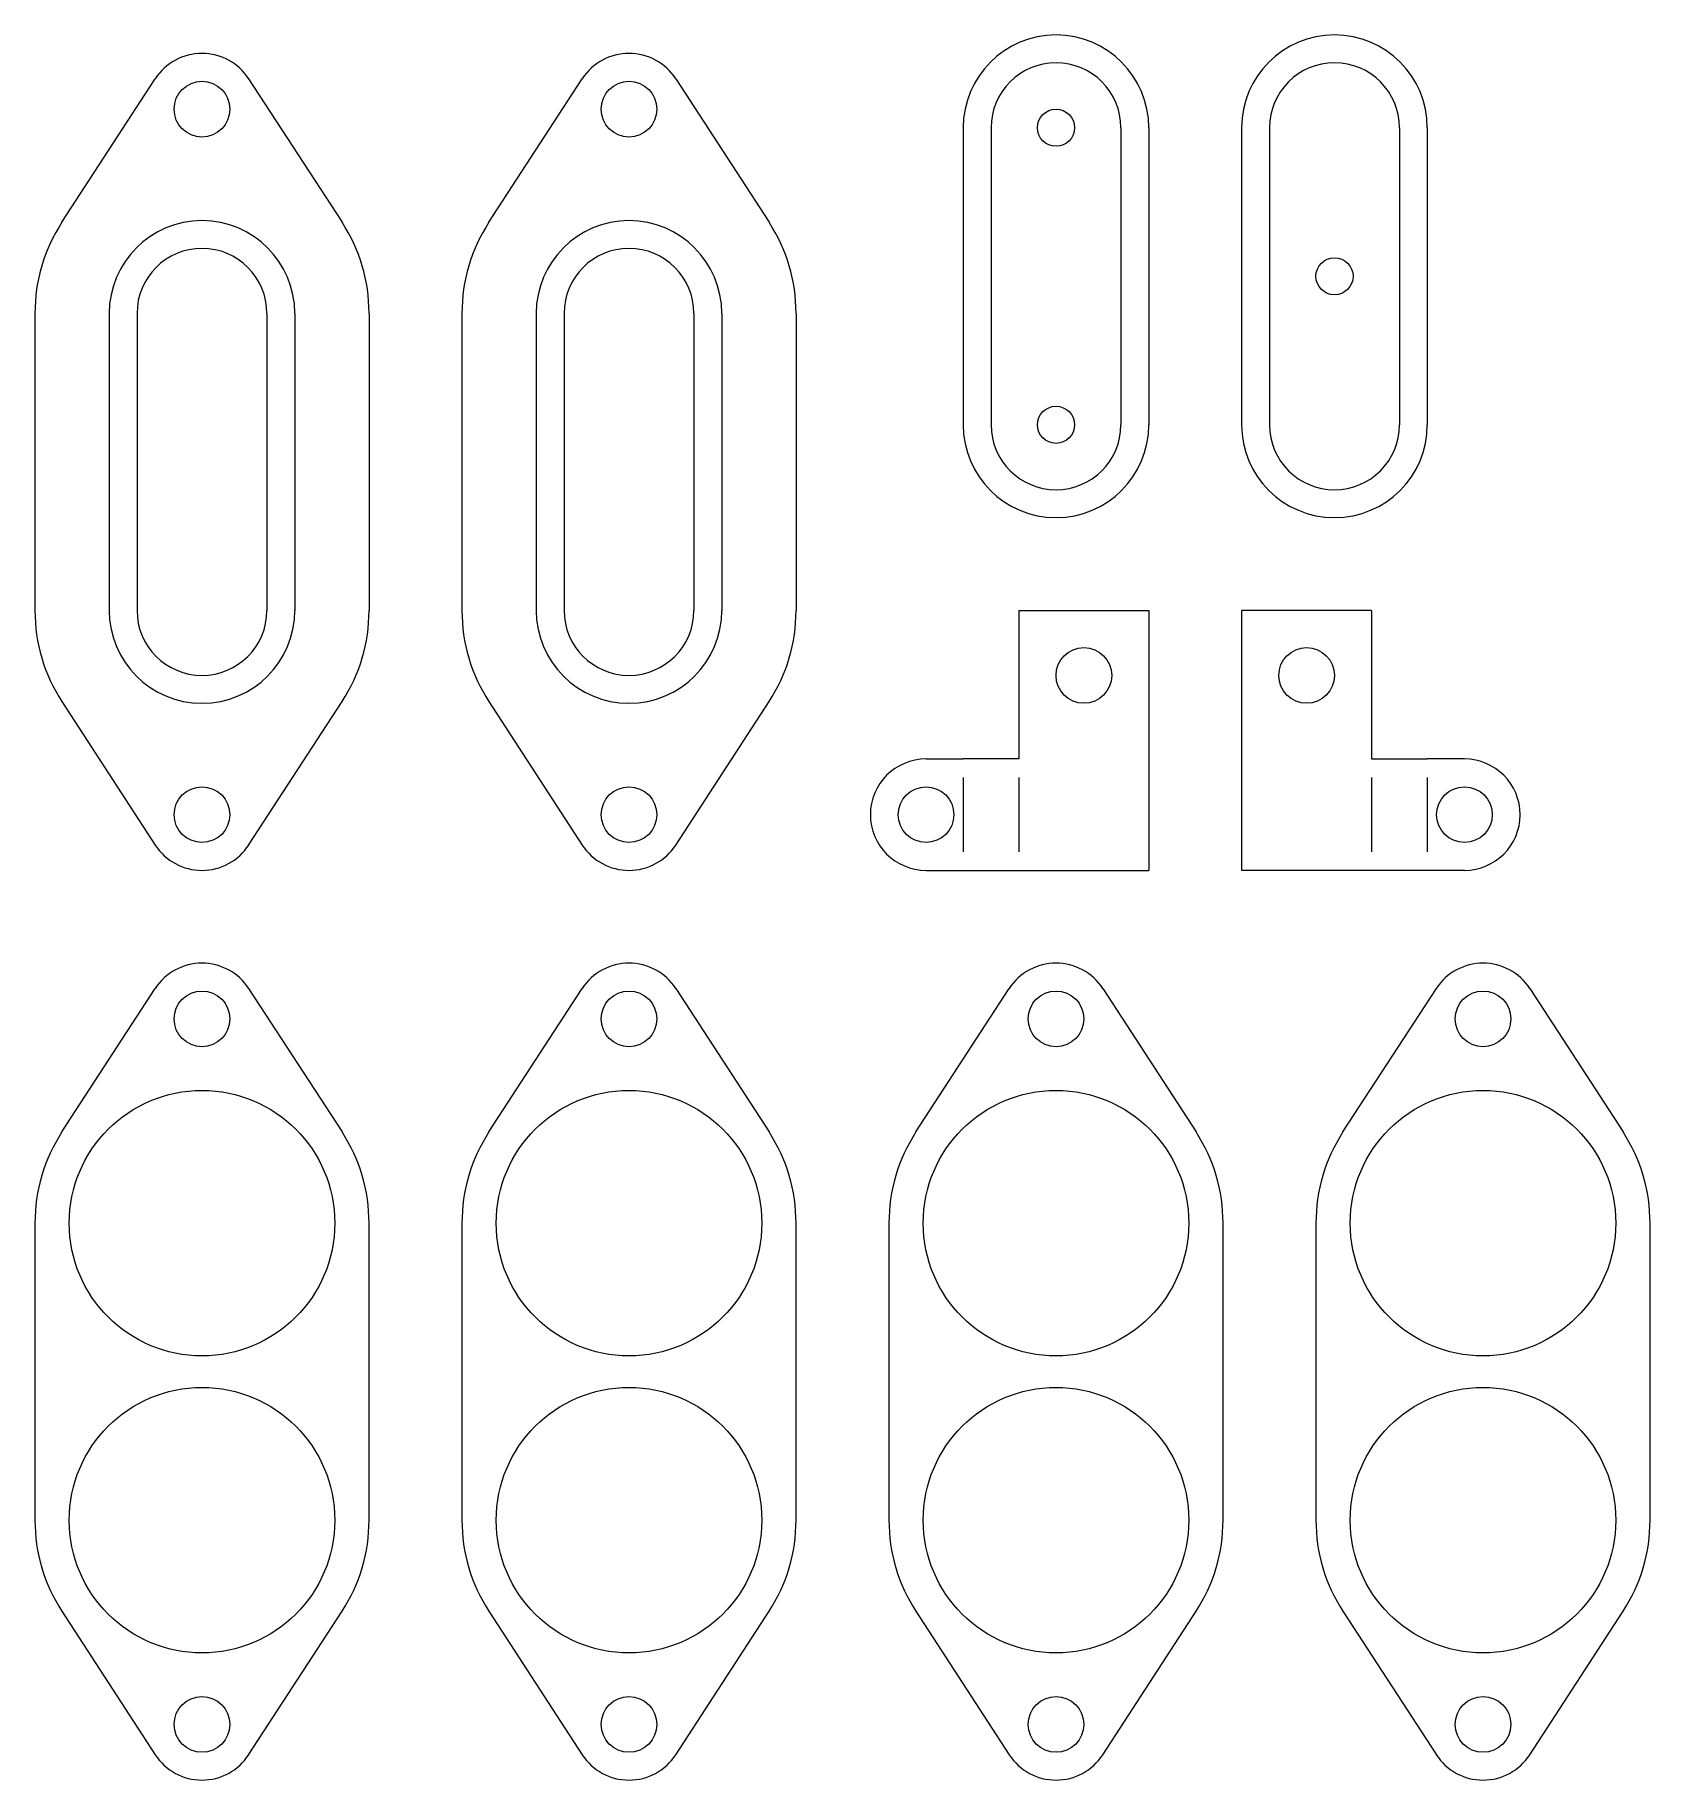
# Model space of a CAD drawing. Header units: millimetres. Extents: x 3 to 90, y 2 to 96.
import ezdxf

# ---------------------------------------------------------------- set-up
doc = ezdxf.new("R2010")
doc.units = ezdxf.units.MM
doc.layers.add('battery', color=7, linetype='CONTINUOUS', lineweight=0, true_color=0x000000)

msp = doc.modelspace()

# ---------------------------------------------------------------- linework, layer by layer
at = {"layer": 'battery'}
for p, q in [((4.457, 85.909), (9.486, 93.636)), ((14.514, 93.636), (19.543, 85.909)), ((27.457, 85.909), (32.486, 93.636)), ((37.514, 93.636), (42.543, 85.909)), ((53, 91), (53, 75)), ((54.5, 91), (54.5, 75)), ((61.5, 91), (61.5, 75)), ((63, 91), (63, 75)), ((68, 91), (68, 75)), ((69.5, 91), (69.5, 75)), ((76.5, 91), (76.5, 75)), ((78, 91), (78, 75)), ((3, 81), (3, 65)), ((7, 81), (7, 65)), ((8.5, 81), (8.5, 65)), ((15.5, 81), (15.5, 65)), ((17, 81), (17, 65)), ((21, 81), (21, 65)), ((26, 81), (26, 65)), ((30, 81), (30, 65)), ((31.5, 81), (31.5, 65)), ((38.5, 81), (38.5, 65)), ((40, 81), (40, 65)), ((44, 81), (44, 65)), ((56, 65), (63, 65)), ((56, 65), (56, 57)), ((63, 65), (63, 51)), ((75, 65), (68, 65)), ((68, 65), (68, 51)), ((75, 65), (75, 57)), ((4.457, 60.091), (9.486, 52.364)), ((14.514, 52.364), (19.543, 60.091)), ((27.457, 60.091), (32.486, 52.364)), ((37.514, 52.364), (42.543, 60.091)), ((51, 57), (53, 57)), ((56, 57), (53, 57)), ((75, 57), (78, 57)), ((80, 57), (78, 57)), ((53, 56), (53, 52)), ((56, 56), (56, 52)), ((75, 56), (75, 52)), ((78, 56), (78, 52)), ((51, 51), (53, 51)), ((53, 51), (63, 51)), ((78, 51), (68, 51)), ((80, 51), (78, 51)), ((4.457, 36.909), (9.486, 44.636)), ((14.514, 44.636), (19.543, 36.909)), ((27.457, 36.909), (32.486, 44.636)), ((37.514, 44.636), (42.543, 36.909)), ((50.457, 36.909), (55.486, 44.636)), ((60.514, 44.636), (65.543, 36.909)), ((73.457, 36.909), (78.486, 44.636)), ((83.514, 44.636), (88.543, 36.909)), ((3, 32), (3, 16)), ((21, 16), (21, 32)), ((26, 32), (26, 16)), ((44, 16), (44, 32)), ((49, 32), (49, 16)), ((67, 16), (67, 32)), ((72, 32), (72, 16)), ((90, 16), (90, 32)), ((4.457, 11.091), (9.486, 3.364)), ((14.514, 3.364), (19.543, 11.091)), ((27.457, 11.091), (32.486, 3.364)), ((37.514, 3.364), (42.543, 11.091)), ((50.457, 11.091), (55.486, 3.364)), ((60.514, 3.364), (65.543, 11.091)), ((73.457, 11.091), (78.486, 3.364)), ((83.514, 3.364), (88.543, 11.091))]:
    msp.add_line(p, q, dxfattribs=at)
for centre, radius in [((12, 92), 1.5), ((35, 92), 1.5), ((58, 91), 1), ((73, 83), 1), ((58, 75), 1), ((59.5, 61.5), 1.5), ((71.5, 61.5), 1.5), ((12, 54), 1.5), ((35, 54), 1.5), ((51, 54), 1.5), ((80, 54), 1.5), ((12, 43), 1.5), ((35, 43), 1.5), ((58, 43), 1.5), ((81, 43), 1.5), ((12, 32), 7.15), ((35, 32), 7.15), ((58, 32), 7.15), ((81, 32), 7.15), ((12, 16), 7.15), ((35, 16), 7.15), ((58, 16), 7.15), ((81, 16), 7.15), ((12, 5), 1.5), ((35, 5), 1.5), ((58, 5), 1.5), ((81, 5), 1.5)]:
    msp.add_circle(centre, radius, dxfattribs=at)
for centre, radius, start, end in [((58, 91), 5, 0, 180), ((73, 91), 5, 0, 180), ((12, 92), 3, 33.05573, 146.94427), ((35, 92), 3, 33.05573, 146.94427), ((58, 91), 3.5, 360, 180), ((73, 91), 3.5, 360, 180), ((12, 81), 9, 146.94427, 180), ((12, 81), 5, 0, 180), ((12, 81), 9, 0, 33.05573), ((35, 81), 9, 146.94427, 180), ((35, 81), 5, 0, 180), ((35, 81), 9, 0, 33.05573), ((12, 81), 3.5, 360, 180), ((35, 81), 3.5, 360, 180), ((58, 75), 5, 180, 0), ((58, 75), 3.5, 180, 360), ((73, 75), 5, 180, 0), ((73, 75), 3.5, 180, 360), ((12, 65), 9, 180, 213.05573), ((12, 65), 5, 180, 0), ((12, 65), 3.5, 180, 360), ((12, 65), 9, 326.94427, 360), ((35, 65), 9, 180, 213.05573), ((35, 65), 5, 180, 0), ((35, 65), 3.5, 180, 360), ((35, 65), 9, 326.94427, 360), ((51, 54), 3, 90, 270), ((80, 54), 3, 270, 90), ((12, 54), 3, 213.05573, 326.94427), ((35, 54), 3, 213.05573, 326.94427), ((12, 43), 3, 33.05573, 146.94427), ((35, 43), 3, 33.05573, 146.94427), ((58, 43), 3, 33.05573, 146.94427), ((81, 43), 3, 33.05573, 146.94427), ((12, 32), 9, 146.94427, 180), ((12, 32), 9, 0, 33.05573), ((35, 32), 9, 146.94427, 180), ((35, 32), 9, 0, 33.05573), ((58, 32), 9, 146.94427, 180), ((58, 32), 9, 0, 33.05573), ((81, 32), 9, 146.94427, 180), ((81, 32), 9, 0, 33.05573), ((12, 16), 9, 180, 213.05573), ((12, 16), 9, 326.94427, 0), ((35, 16), 9, 180, 213.05573), ((35, 16), 9, 326.94427, 0), ((58, 16), 9, 180, 213.05573), ((58, 16), 9, 326.94427, 0), ((81, 16), 9, 180, 213.05573), ((81, 16), 9, 326.94427, 0), ((12, 5), 3, 213.05573, 326.94427), ((35, 5), 3, 213.05573, 326.94427), ((58, 5), 3, 213.05573, 326.94427), ((81, 5), 3, 213.05573, 326.94427)]:
    msp.add_arc(centre, radius, start, end, dxfattribs=at)

doc.saveas('drawing.dxf')
